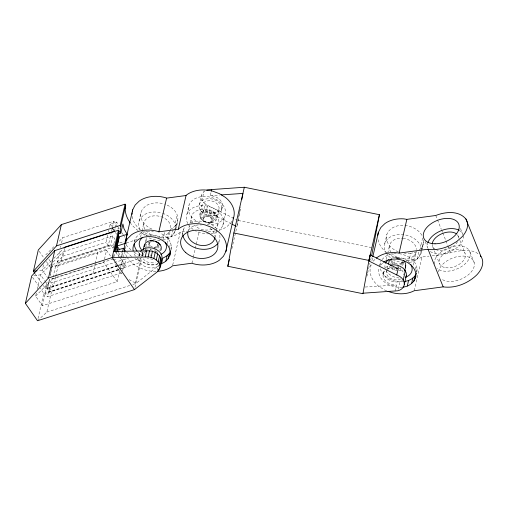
<?xml version="1.0" encoding="UTF-8"?>
<svg xmlns="http://www.w3.org/2000/svg" width="508" height="508" viewBox="0 0 508 508"><rect width="100%" height="100%" fill="white"/><g stroke="black" fill="none" stroke-linecap="round" stroke-linejoin="round"><path stroke-width="0.38" stroke-dasharray="2.54 1.91" d="M211.258 222.828C206.369 224.193 199.015 217.589 207.397 216.37L207.747 209.887C214.408 209.01 221.234 218.98 213.265 222.269C209.791 223.571 205.772 222.885 202.768 220.764C197.288 217.094 201.162 210.141 201.981 205.219M209.061 222.498C213.792 221.933 211.252 215.805 207.397 216.37M113.684 256.851L113.944 254.622M152.597 247.098C150.254 246.761 148.095 243.503 150.47 241.802M153.664 247.275C155.664 247.593 158.293 245.904 157.385 243.662M171.025 250.165L171.45 246.564L170.605 242.881A18.847 13.837 12.9 0 0 160.185 233.153M162.82 240.062C174.409 239.547 176.898 227.571 177.927 218.307L177.082 214.624A18.847 13.837 12.9 0 0 165.354 204.381M175.406 231.032L177.927 218.307M416.738 272.612L417.163 269.018L416.319 265.328A18.847 13.837 12.9 0 0 400.526 253.994M409.27 262.331C420.529 261.576 422.459 249.657 423.64 240.76L423.304 239.287M422.167 248.92L423.64 240.76M396.735 269.202L396.5 270.631L394.297 270.053L392.29 269.075L389.388 266.23M396.856 268.491L397.205 266.357M52.337 265.24L50.197 275.806M239.02 215.055L236.925 226.638L240.767 206.921M239.16 214.281L239.573 211.963M239.713 211.195L240.132 208.877M112.465 227.292L113.836 221.209L62.789 237.636L58.395 242.087M199.301 204.565L200.228 202.546L201.854 200.844A11.494 8.433 12.8 0 1 220.377 204.114A11.494 8.433 12.8 0 1 212.312 215.887A11.494 8.433 12.8 0 1 199.301 204.565L201.378 195.428L202.298 193.408L203.924 191.706A11.494 8.433 12.8 0 1 204.965 191.014M201.854 200.844L203.924 191.706M203.067 212.998L205.137 203.86A11.494 8.433 12.8 0 1 201.378 195.428M231.35 223.876L206.235 211.423L207.62 205.327L205.137 203.86M221.634 209.994L222.326 206.953A11.494 8.433 12.8 0 0 210.299 195.644L211.163 191.834M218.954 209.347A8.731 6.407 12.8 0 1 204.838 211.626A8.731 6.407 12.8 0 1 207.613 200.876A8.731 6.407 12.8 0 1 218.954 209.347L216.884 218.484L211.728 220.44M118.612 269.685L49.124 292.024L46.888 288.817L47.238 288.741L49.32 279.603L113.227 259.029M36.354 293.072L35.655 296.113L42.361 305.721L117.145 281.686L103.765 262.458L106.54 250.273L55.467 266.694L53.2 276.581M117.145 281.686L119.748 270.262M135.001 287.325L140.754 262.23L140.17 261.391L134.849 258.572M37.224 289.268L40.532 274.822L51.06 264.16M43.498 264.763L42.278 270.091L47.638 277.774M38.049 318.472L43.796 293.383L40.208 288.233M117.748 265.43L45.542 288.646L47.282 281.045M42.361 305.721L47.238 284.429M46.888 288.817L49.32 279.603M50.203 274.371L51.245 269.811M51.422 269.05L51.943 266.77M121.406 272.955L47.384 296.755L49.473 287.63L116.7 266.021M49.124 292.024L51.219 282.899L125.99 258.858L124.651 256.927M35.655 296.113L52.68 278.86L53.029 277.343M111.423 231.858L108.287 245.542L57.213 261.969L59.823 250.565M60.522 247.523L60.871 245.999M61.57 242.957L62.789 237.636M37.522 320.751L46.812 312.103L51.708 290.83L45.002 281.222M55.543 276.974L53.454 286.099L48.984 279.698M55.715 276.219L58.331 264.808M55.467 266.694L61.151 260.941L63.24 251.816L112.751 235.953L114.979 239.16L112.897 248.253L110.668 245.046L112.751 235.953M57.213 261.969L62.89 256.21L64.637 248.609M93.008 273.368L95.098 264.243M95.275 263.481L97.892 252.076L113.633 247.028M108.287 245.542L106.064 242.348L107.804 234.747M108.502 231.705L108.852 230.181M109.544 227.139L110.242 224.098L116.592 222.059L118.377 224.625M111.595 231.096L112.293 228.054M114.497 231.191L115.195 228.149M115.373 227.387L116.592 222.059M117.951 229.07L118.301 227.546M121.463 256.565L122.339 252.768M120.098 268.738L122.015 260.375L119.786 257.181M121.634 268.713L123.901 267.983L121.666 264.77L123.057 258.686M123.234 257.924L124.454 252.603M125.324 248.799L126.721 242.722M122.511 271.196L124.25 263.589L117.45 265.773M123.901 267.983L125.99 258.858M134.334 241.725L134.652 240.36M139.033 221.234L141.129 212.109M140.583 237.084L141.808 231.731M141.986 230.962L143.916 222.548M139.084 255.645L139.605 253.365M160.071 264.37L135.871 283.521L135.287 282.683L140.17 261.391M142.265 254.083L142.792 251.803M142.081 255.899L142.958 252.095M145.218 242.214L146.266 237.649M142.843 255.975L143.713 252.178M146.329 240.773L147.022 237.731M157.499 263.29L157.182 264.649A18.847 13.837 12.9 0 1 136.804 257.721M162.998 239.3L164.567 232.454M157.328 270.586L158.369 266.021A11.494 8.439 12.9 0 1 146.113 267.017A11.494 8.439 12.9 0 1 138.652 258.597M167.227 238.97L168.796 232.124M167.373 243.491L170.18 231.248M171.526 236.442L173.622 227.324M169.507 247.656L170.605 242.881M175.831 227.432L174.987 223.749L177.082 214.624M173.742 234.296L175.838 225.171L177.502 221.907M170.821 249.295L171.45 246.564M172.695 265.049L180.251 232.099L188.03 231.057M182.08 235.502L183.471 229.419M187.014 213.957L189.109 204.832M187.973 231.927L189.389 225.736M190.1 222.644L191.338 217.234M191.973 263.207L193.205 257.842M193.377 257.08L199.352 231.026M214.897 237.712L216.313 231.521M216.491 230.753L218.44 222.244M218.523 244.031L219.215 240.989M222.764 225.52L224.854 216.395M231.851 248.736L236.753 227.4M366.947 276.168L367.475 273.882M367.652 273.12L369.919 263.207M370.618 260.153L371.494 256.343M386.702 290.805L384.708 290.055L378.879 286.385A27.578 20.25 12.9 0 1 370.688 266.001L371.215 263.703M371.92 260.642L372.796 256.807M379.743 265.544L380.365 262.814M384.753 243.681L386.842 234.556M386.296 259.537L387.528 254.178M387.699 253.416L389.63 244.996M383.045 274.637L383.75 271.583M386.467 272.028L386.994 269.735M387.166 268.967L388.22 264.389M395.046 291.167L396.443 285.051A11.494 8.407 12.9 0 1 384.848 280.124A11.494 8.407 12.9 0 1 385.007 270.694M398.215 289.243L399.967 281.603M408.54 262.509L410.629 253.384L415.036 252.292L416.897 251.314M412.947 261.417L415.036 252.292M413.264 265.176L416.243 252.165A13.792 10.128 12.9 0 1 405.651 258.902A13.792 10.128 12.9 0 1 391.839 253.39M417.246 258.896L418.986 251.295M415.379 269.424L416.319 265.328M421.38 249.149L420.707 246.196L422.624 237.833M419.462 256.743L420.681 251.422M420.853 250.66L421.551 247.618L423.215 244.361M416.541 271.748L417.163 269.018M421.126 253.479L421.996 249.682M414.242 290.747L421.97 257.029L428.987 256.089M113.925 256.864L114.808 253.073M208.464 216.522L209.994 210.21M398.697 267.887L398.621 264.287L401.244 263.284L401.898 261.055M394.297 270.053L395.04 268.014M209.48 216.878L212.141 210.96M207.747 209.887C204.61 209.753 200.901 211.08 199.911 214.351L203.689 218.484M150.044 249.968L150.666 248.672M231.807 221.298L231.159 222.561L227.076 226.524A27.578 20.25 12.9 0 1 218.135 230.454M370.688 266.001L371.189 265.024M392.29 269.075L393.014 267.837M210.376 217.405L214.027 212.077M390.614 267.773L391.535 266.681M393.846 263.957L394.767 262.865L393.802 260.541L389.877 262.28M211.087 218.078L215.532 213.487M45.764 254.883L55.099 245.421M51.613 260.629L42.278 270.091L37.846 270.681M53.81 258.407L62.401 249.701M53.27 261.918L63.24 251.816M146.514 248.971L145.504 249.968L144.551 248.329M148.526 246.977L150.038 245.485M175.838 225.171L173.044 227.876L169.323 229.845M180.251 232.099L179.413 232.918A27.578 20.25 12.9 0 1 158.363 237.388M373.12 261.226L376.365 258.083M382.029 259.55L384.823 256.845A18.847 13.837 12.9 0 1 397.745 253.644M380.778 265.011L382.994 262.858M419.335 249.771L421.551 247.618M391.789 264.185L394.189 262.134M211.569 218.84L216.548 215.1M145.18 247.879L149.587 244.71M390.627 263.354L393.859 261.341M211.785 219.646L217.011 216.808M421.97 257.029L419.671 258.242A27.578 20.25 12.9 0 1 404.793 259.925M144.164 246.621L149.396 243.897M432.105 255.67C444.17 255.619 455.238 250.431 467.17 250.222C471.214 250.806 475.761 251.403 478.784 254.406M398.755 270.77L402.787 269.748M144.361 244.958L149.492 243.11M52.47 264.49L114.402 244.57M119.691 242.868L124.225 241.408M50.419 267.36L97.892 252.076M120.745 256.61L123.755 255.645L121.075 251.79M47.238 288.741L118.656 265.735M119.412 265.494L121.666 264.77M43.796 293.383L118.936 269.227M118.415 269.983L45.148 293.554L47.384 296.755M62.89 256.21L106.064 242.348M61.151 260.941L110.668 245.046M126.378 242.938L136.874 239.573M52.68 278.86L103.765 262.458M113.227 259.899L117.462 258.547M118.504 265.189L142.494 257.499A8.731 6.413 12.9 0 0 155.334 262.299M119.691 268.986L140.754 262.23M46.812 312.103L129.832 285.458M132.855 284.486L135.871 283.521M390.462 260.833L391.884 260.413M211.391 221.171L216.179 220.021M147.834 242.843L149.86 242.392M396.113 258.255L399.237 258.451M33.89 275.711L40.532 274.822L44.558 280.581M210.807 221.78L214.947 221.31M210.299 195.644L219.621 195.009M365.208 287.02L396.443 285.051M210.014 222.237L213.265 222.269M400.05 258.458L395.599 257.74L397.129 258.115M204.654 221.882L205.937 222.053M238.309 220.51L372.637 247.796M397.554 264.217L394.767 262.865M202.768 220.764L205.041 221.52M397.751 258.337L392.436 256.337L387.807 253.422M151.371 235.636L146.723 233.883L142.094 230.975M146.787 235.369L144.71 234.588A36.773 27 12.9 0 1 140.646 232.315M135.287 282.683L133.21 281.902A36.773 27 12.9 0 1 129.146 279.629M208.013 222.555L209.048 222.949M201.27 219.348L204.33 220.853M207.62 205.327L237.611 220.167M134.004 252.209L139.833 255.88M131.616 256.534L126.435 251.841M200.247 217.735L203.848 220.085M402.52 261.537L403.777 262.503M199.79 216.033L203.632 219.278M397.847 257.88L398.196 258.178M157.569 244.475L159.214 245.91M401.955 261.861L404.685 264.566M125.959 244.9L132.061 250.99M157.474 245.262L161.214 249.498M401.733 262.617L404.419 266.097M113.836 221.209L117.862 226.974M118.307 227.616L119.202 228.898M121.882 232.747L125.006 237.236M110.242 224.098L112.02 226.657M115.392 232.467L116.732 234.385M115.329 250.793L119.342 256.54M48.889 259.366L50.679 261.925M39.192 251.269L43.682 257.708M46.38 261.569L49.974 266.713M35.211 273.85L42.843 284.791M43.294 285.433L45.542 288.646M32.575 277.292L39.757 287.591M122.015 260.375L126.486 266.802M115.57 252.095L119.583 257.867M106.54 250.273L110.998 256.692M200.616 212.82L204.019 217.761M157.112 245.98L160.026 250.381M118.516 252.565L121.285 257.327M401.244 263.284L403.53 267.31M201.847 211.525L204.603 217.145M156.496 246.571L157.162 247.993M460.464 228.441L462.807 234.271M470.04 252.273L474.142 262.465M458.102 236.017L459.55 239.611M459.842 240.335L465.049 253.289M435.756 215.494L437.21 219.113M437.502 219.837L441.287 229.254M441.579 229.978L442.449 232.15M442.741 232.874L445.649 240.113M445.941 240.836L447.688 245.186M447.98 245.91L450.894 253.149M432.619 246.551L434.067 250.152M434.353 250.869L439.566 263.83M425.285 241.744L427.622 247.574A18.847 11.392 -21.9 0 1 427.711 243.205M400.533 263.804L401.034 265.125M203.53 210.566L205.403 216.694M155.683 247.002L156.07 248.374M156.845 251.117L157.423 253.174M400.336 267.659L400.895 270.472M205.543 210.007L206.356 216.427M154.711 247.244L154.934 249.39M155.01 250.107L155.156 251.536M386.607 252.666A27.578 20.25 12.9 0 1 377.857 238.316M404.152 281.642A18.847 13.837 12.9 0 1 380.13 267.887M379.94 266.408A18.847 13.837 12.9 0 1 380.886 261.455M449.262 247.529A18.847 11.392 -21.9 0 1 469.538 250.977A18.847 11.392 -21.9 0 1 459.543 267.741A18.847 11.392 -21.9 0 1 436.836 268.383M434.41 264.116A18.847 11.392 -21.9 0 1 448.608 247.771M438.48 271.971A18.847 11.392 -21.9 0 1 463.22 256.064A18.847 11.392 -21.9 0 1 470.338 272.948A18.847 11.392 -21.9 0 1 441.439 278.981M463.258 235.725A18.847 11.392 -21.9 0 1 451.028 251.244A18.847 11.392 -21.9 0 1 429.889 251.104M459.778 230.67A18.847 11.392 -21.9 0 1 462.864 234.29M457.492 241.764A13.792 8.338 -21.9 0 1 435.985 249.669M435.4 249.396A13.792 8.338 -21.9 0 1 432.194 244.392M457.333 234.766A13.792 8.338 -21.9 0 1 458.527 238.176M410.629 253.384A18.847 13.837 12.9 0 1 404.451 253.39M398.329 251.835A18.847 13.837 12.9 0 1 388.506 231.292L391.3 228.587A18.847 13.837 12.9 0 1 404.222 225.387M404.914 225.444A18.847 13.837 12.9 0 1 422.243 235.871M403.746 262.655A18.847 13.837 12.9 0 1 394.335 260.115M390.354 257.613A18.847 13.837 12.9 0 1 387.223 254.489M386.804 253.93A18.847 13.837 12.9 0 1 386.417 240.417L389.204 237.712A18.847 13.837 12.9 0 1 420.707 246.196M390.989 252.286A13.792 10.128 12.9 0 1 402.342 238.284M403.054 238.347A13.792 10.128 12.9 0 1 416.554 249.536M399.148 278.009A13.792 10.128 12.9 0 1 387.058 272.034M385.127 268.11A13.792 10.128 12.9 0 1 385.743 262.89M392.468 257.918A13.792 10.128 12.9 0 1 409.226 262.433M402.234 287.179A18.847 13.837 12.9 0 1 379.114 268.275M400.679 278.917A8.731 6.388 12.9 0 1 390.188 278.244A8.731 6.388 12.9 0 1 386.931 270.421M387.953 269.024A8.731 6.388 12.9 0 1 391.35 267.202M397.948 267.627A8.731 6.388 12.9 0 1 403.676 274.815M386.988 269.246A11.494 8.407 12.9 0 1 395.256 268.091M402.45 280.651A11.494 8.407 12.9 0 1 389.058 280.01A11.494 8.407 12.9 0 1 384.073 270.154M385.705 267.64A11.494 8.407 12.9 0 1 389.515 265.43M222.326 206.953A11.494 8.433 12.8 0 1 206.235 211.423M219.805 235.242A18.847 13.837 12.9 0 1 217.729 243.548M182.778 234.423A18.847 13.837 12.9 0 1 185.439 226.282M190.36 222.771A18.847 13.837 12.9 0 1 216.859 229.051M199.765 222.777A18.847 13.837 12.9 0 1 193.796 199.365A18.847 13.837 12.9 0 1 224.142 206.927A18.847 13.837 12.9 0 1 207.226 224.638M151.962 229.114A18.847 13.837 12.9 0 1 142.792 208.845L145.58 206.134A18.847 13.837 12.9 0 1 164.694 204.153M160.109 240.259A18.847 13.837 12.9 0 1 148.615 237.668M144.634 235.16A18.847 13.837 12.9 0 1 141.51 232.035M140.011 229.718A18.847 13.837 12.9 0 1 140.697 217.97L143.491 215.259A18.847 13.837 12.9 0 1 161.258 212.877M162.598 213.277A18.847 13.837 12.9 0 1 174.987 223.749M215.176 230.994A27.578 20.25 12.9 0 1 206.032 230.994M152.952 259.277A18.847 13.837 12.9 0 1 146.793 257.886M142.831 256.045A18.847 13.837 12.9 0 1 138.055 252.266M134.328 241.77A18.847 13.837 12.9 0 1 136.315 237.096L139.103 234.391A18.847 13.837 12.9 0 1 153.416 231.331M135.452 256.07A18.847 13.837 12.9 0 1 133.82 253.105M187.827 223.596A18.847 13.837 12.9 0 1 194.939 206.877A18.847 13.837 12.9 0 1 218.961 212.007A18.847 13.837 12.9 0 1 219.081 230.264M217.742 231.191A18.847 13.837 12.9 0 1 210.833 233.617M209.277 233.794A18.847 13.837 12.9 0 1 195.193 230.696M193.199 229.438A18.847 13.837 12.9 0 1 188.538 224.765M188.639 230.188A13.792 10.128 12.9 0 1 201.403 224.968M209.963 228.156A13.792 10.128 12.9 0 1 214.973 236.379M170.529 229.718A13.792 10.128 12.9 0 1 159.588 236.461A13.792 10.128 12.9 0 1 145.726 230.454M144.869 229.191A13.792 10.128 12.9 0 1 155.302 215.792A13.792 10.128 12.9 0 1 170.694 229.076M152.006 255.403A13.792 10.128 12.9 0 1 149.885 254.959M144.723 252.66A13.792 10.128 12.9 0 1 143.624 251.866M146.12 235.655A13.792 10.128 12.9 0 1 163.043 239.522M140.322 229.756A27.578 20.25 12.9 0 1 132.08 215.1M155.924 271.399A27.578 20.25 12.9 0 1 145.682 270.123L138.995 267.602L133.166 263.938A27.578 20.25 12.9 0 1 127.267 257.486M126.879 256.845A27.578 20.25 12.9 0 1 125.044 252.686M192.411 222.58A13.792 10.128 12.9 0 1 197.815 210.255A13.792 10.128 12.9 0 1 215.519 214.414A13.792 10.128 12.9 0 1 214.738 227.832M212.268 229.108A13.792 10.128 12.9 0 1 194.259 225.057M138.125 230.6A36.773 27 12.9 0 1 130.842 223.609M142.069 255.746A8.731 6.413 12.9 0 1 143.04 252.571M146.71 250.19A8.731 6.413 12.9 0 1 148.101 249.898M150.317 249.834A8.731 6.413 12.9 0 1 152.565 250.209M154.68 251.009A8.731 6.413 12.9 0 1 156.528 252.171M138.906 256.407A11.494 8.439 12.9 0 1 142.697 252.101M157.994 263.646A11.494 8.439 12.9 0 1 139.859 257.804M139.344 255.556A11.494 8.439 12.9 0 1 140.202 252.006M121.876 273.812A36.773 27 12.9 0 1 115.329 264.046M445.643 267.697A13.792 8.338 -21.9 0 0 465.474 255.454A13.792 8.338 -21.9 0 0 445.802 252.533A13.792 8.338 -21.9 0 0 445.643 267.697"/><path stroke-width="0.76" d="M115.081 250.768L118.554 235.598L119.082 231.14L118.447 230.219L54.762 250.609L31.674 276.009L25.4 303.384L37.522 320.751L134.48 289.611L156.978 272.104C161.004 268.211 162.871 260.655 159.582 255.791C156.451 252.051 151.365 250.374 146.583 250.901L113.57 251.479M34.766 273.209L33.414 271.278L38.297 249.987L61.379 224.587L125.076 204.165L125.711 205.08L120.834 226.358L120.307 230.816L120.828 233.083L118.777 233.731M125.711 205.08L125.184 209.537A36.773 27 12.9 0 0 130.391 223.012M144.164 246.621C144.971 236.207 164.802 240.894 160.699 250.507M159.696 268.465L161.347 260.191M160.122 263.925C166.402 262.693 170.536 256.883 170.51 250.66M402.901 287.103C410.75 286.588 418.541 278.892 415.068 270.789A18.847 13.837 12.9 0 0 383.565 262.306M371.665 255.581L379.432 214.694L244.329 187.249L211.684 189.554A11.494 8.433 12.8 0 0 206.756 190.214M379.432 214.694L368.948 260.445L362.934 293.707L227.825 266.262L233.845 232.994L244.329 187.249M241.802 199.606L242.919 193.427L221.177 194.907M211.341 191.071L211.684 189.554M115.945 251.504L119.062 237.846L118.554 235.598M120.828 233.083L122.917 223.964L124.041 228.898L127.165 234.296L125.089 243.427L117.056 246.012L119.736 249.866M25.4 303.384L48.489 277.984L54.762 250.609M37.109 270.783L33.414 271.278L56.502 245.878L61.379 224.587M118.447 230.219L112.179 257.562L134.48 289.611M120.834 226.358L120.199 225.444L125.076 204.165M114.383 251.638L119.082 231.14M117.056 246.012L119.145 236.887L127.165 234.296M122.511 252.006L123.387 248.209L117.526 250.088M124.828 251.911A27.578 20.25 12.9 0 1 124.968 243.554L132.696 209.836L135.134 205.061L139.217 201.098A27.578 20.25 12.9 0 1 165.214 197.612L166.592 198.126L186.042 195.516L186.887 194.704A27.578 20.25 12.9 0 1 212.884 191.218L219.57 193.732L225.4 197.402A27.578 20.25 12.9 0 1 233.597 217.786L225.869 251.498L223.431 256.273L219.348 260.236A27.578 20.25 12.9 0 1 193.351 263.728L191.973 263.207L172.523 265.817L171.679 266.63A27.578 20.25 12.9 0 1 157.486 271.336M143.313 249.517L144.361 244.958M48.489 277.984L112.179 257.562L145.193 256.984L146.583 250.901A11.494 8.439 12.9 0 0 145.199 251.162M145.193 256.984L148.107 256.896L149.504 250.812M159.95 266.268C159.461 261.664 155.238 258.572 151.067 257.397L152.457 251.314M124.968 243.554L127.406 238.779L131.489 234.817A27.578 20.25 12.9 0 1 157.486 231.331L158.864 231.845L166.592 198.126M153.848 258.445L155.245 252.362M156.28 259.969L157.671 253.886M158.185 261.874L159.582 255.791M159.436 264.027L160.833 257.943M158.68 270.453L159.029 268.935M161.595 263.563L162.846 258.102L166.567 256.134L169.361 253.429L170.358 251.466M165.894 261.036L167.145 255.575M168.11 258.889L169.361 253.429M169.774 255.626L170.396 252.895M158.864 231.845L178.314 229.235L186.042 195.516M227.825 266.262L229.4 259.404M396.754 274.961L398.151 268.853L370.243 254.902L368.852 260.972L396.754 274.961A11.494 8.407 12.9 0 1 403.212 279.984L404.133 282.194L404.292 284.423A11.494 8.407 12.9 0 1 397.866 290.773L363.023 293.205M372.796 256.807L378.416 232.289L380.848 227.508L384.931 223.552A27.578 20.25 12.9 0 1 403.841 218.865L406.832 219.367L435.756 215.494C445.275 211.753 458.559 210.287 465.874 218.948L481.012 256.603A27.578 16.675 -21.9 0 1 476.828 274.853C468.078 283.356 455.409 288.576 443.166 286.868L414.242 290.747C406.241 294.881 396.297 294.564 388.029 291.306M376.365 258.083C382.613 253.067 391.338 251.701 399.104 253.086L406.832 219.367M404.552 270.999C405.549 267.646 406.857 263.417 403.733 260.737M403.212 279.984L405.32 270.821A11.494 8.407 12.9 0 0 390.176 265.24M404.292 284.423L406.394 275.26L406.235 273.025L405.32 270.821M407.308 286.01L408.559 280.549L412.286 278.587L415.074 275.876L416.408 273.266M411.607 283.489L412.858 278.028M413.823 281.337L415.074 275.876M415.487 278.073L415.798 276.708M370.243 254.902L368.948 260.445L233.845 232.994M405.314 267.252L405.778 265.652M233.096 218.764L233.597 217.786M63.951 248.133L64.98 247.085L114.497 231.191L112.274 227.997L56.502 245.878M178.314 229.235L179.159 228.422A27.578 20.25 12.9 0 1 205.156 224.936L211.842 227.451L217.672 231.115A27.578 20.25 12.9 0 1 225.869 251.498M391.566 258.762L389.039 261.258L388.652 263.989M112.274 227.997L120.199 225.444M404.889 281.457L408.559 280.549M399.104 253.086L428.028 249.206L430.492 249.625A27.578 16.675 -21.9 0 0 450.64 245.154L456.692 241.529L461.689 237.198A27.578 16.675 -21.9 0 0 465.874 218.948M155.372 241.656L156.775 241.884M148.107 256.896L151.067 257.397M150.19 240.773L151.568 241.008M156.839 242.411L158.623 243.046M152.413 240.709L153.308 241.097M232.048 224.219L236.233 226.295M158.814 243.853L160.071 244.488M480.339 255.943L481.012 256.603M125.33 250.736L123.387 248.209M428.028 249.206L443.166 286.868M116.98 246.932L118.116 251.885M170.193 252.025L169.355 248.342A18.847 13.837 12.9 0 0 137.852 239.852L135.064 242.557A18.847 13.837 12.9 0 0 133.16 250.895M377.831 235.261A27.578 20.25 12.9 0 1 378.416 232.289M427.92 242.538A18.847 11.392 -21.9 0 1 441.395 230.6A18.847 11.392 -21.9 0 1 459.2 230.321M410.909 264.655A13.792 10.128 12.9 0 1 405.873 277.108M385.743 262.89A13.792 10.128 12.9 0 1 388.506 259.759M432.225 243.815A13.792 8.338 -21.9 0 1 442.043 233.629A13.792 8.338 -21.9 0 1 456.362 233.839M406.394 275.26A11.494 8.407 12.9 0 1 405.778 277.368M395.986 268.23A11.494 8.407 12.9 0 1 398.151 268.853M137.122 251.168A18.847 13.837 12.9 0 1 134.226 243.961M132.055 214.338A27.578 20.25 12.9 0 1 132.118 212.808M132.334 211.303A27.578 20.25 12.9 0 1 132.696 209.836M217.246 244.126A18.847 13.837 12.9 0 1 197.51 248.514A18.847 13.837 12.9 0 1 182.88 235.166M165.189 242.202A13.792 10.128 12.9 0 1 160.89 254.356M141.338 249.587A13.792 10.128 12.9 0 1 142.786 237.306M214.897 237.712A13.792 10.128 12.9 0 1 199.86 245.237A13.792 10.128 12.9 0 1 187.795 232.702M140.621 251.377A11.494 8.439 12.9 0 1 154.584 248.73A11.494 8.439 12.9 0 1 161.785 259.34M435.026 243.789A18.847 11.392 -21.9 0 0 459.003 224.803A18.847 11.392 -21.9 0 0 429.762 224.682A18.847 11.392 -21.9 0 0 435.026 243.789M185.769 252.603A18.847 13.837 12.9 0 0 217.126 250.114A18.847 13.837 12.9 0 0 194.862 230.27A18.847 13.837 12.9 0 0 185.769 252.603"/></g></svg>
